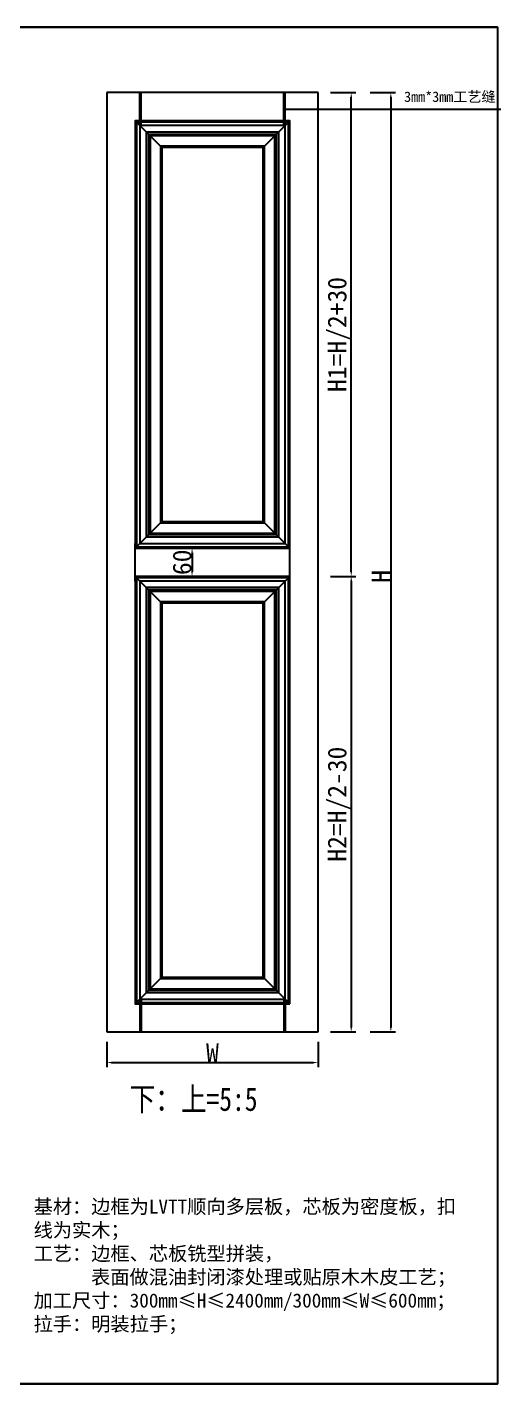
# Model space of a CAD drawing. Header units: millimetres. Extents: x 85186 to 129000, y -77269 to -36327.
# Drawn here: x 103037 to 104046, y -49112 to -46224 of the extents above; entities that cross this region are included whole.
import ezdxf

# ---------------------------------------------------------------- set-up
doc = ezdxf.new("R2010")
doc.units = ezdxf.units.MM
doc.styles.get("Standard").update_dxf_attribs({"font": 'SimSun.ttf'})
doc.styles.add('ZB_宋体', font='SimSun.ttf')
doc.styles.add('宋体', font='SimSun.ttf', dxfattribs={"width": 0.8})
doc.dimstyles.new('客来福标注小', dxfattribs={"dimscale": 20, "dimtxt": 2, "dimasz": 0.5, "dimexe": 0.5, "dimexo": 0, "dimgap": 0.05, "dimtad": 1, "dimdec": 0, "dimzin": 0, "dimdsep": 46, "dimtxsty": 'Standard', "dimcen": 0, "dimclrd": 256, "dimclre": 256, "dimclrt": 256, "dimadec": 0, "dimazin": 0, "dimtfac": 1, "dimtdec": 0, "dimtofl": 0, "dimtmove": 1, "dimatfit": 3, "dimfxl": 2.2, "dimfxlon": 1, "dimtolj": 1, "dimtzin": 0, "dimarcsym": 0})

# ---------------------------------------------------------------- blocks, each defined once
blk = doc.blocks.new('*D1243')
at = {"lineweight": -2, "transparency": 16777216}
for p, q in [((103767.6, -46363.2), (103821.6, -46363.2)), ((103811.6, -46373.2), (103811.6, -48353.2)), ((103767.6, -48363.2), (103821.6, -48363.2))]:
    blk.add_line(p, q, dxfattribs=at)
at = {"transparency": 16777216}
for points in [[(103809.9, -46373.2), (103813.3, -46373.2), (103811.6, -46363.2)], [(103809.9, -48353.2), (103813.3, -48353.2), (103811.6, -48363.2)]]:
    blk.add_solid(points, dxfattribs=at)
at = {"layer": 'Defpoints', "color": 0, "transparency": 16777216}
for p in [(103701.1, -46363.2), (103701.1, -48363.2), (103811.6, -48363.2)]:
    blk.add_point(p, dxfattribs=at)
at = {"transparency": 16777216, "insert": (103790.6, -47393.2), "char_height": 40, "attachment_point": 5, "rotation": 90, "style": 'ZB_宋体'}
blk.add_mtext('\\A1;H', dxfattribs=at)
blk = doc.blocks.new('*D1244')
at = {"lineweight": -2, "transparency": 16777216}
for p, q in [((103683.2, -47393.2), (103737.2, -47393.2)), ((103727.2, -47403.2), (103727.2, -48353.2)), ((103683.2, -48363.2), (103737.2, -48363.2))]:
    blk.add_line(p, q, dxfattribs=at)
at = {"transparency": 16777216}
for points in [[(103725.6, -47403.2), (103728.9, -47403.2), (103727.2, -47393.2)], [(103725.6, -48353.2), (103728.9, -48353.2), (103727.2, -48363.2)]]:
    blk.add_solid(points, dxfattribs=at)
at = {"layer": 'Defpoints', "color": 0, "transparency": 16777216}
for p in [(103596.7, -47393.2), (103656.7, -48363.2), (103727.2, -48363.2)]:
    blk.add_point(p, dxfattribs=at)
at = {"transparency": 16777216, "insert": (103701.9, -47878.2), "char_height": 40, "attachment_point": 5, "rotation": 90, "style": 'ZB_宋体'}
blk.add_mtext('\\A1;H2=H/2-30', dxfattribs=at)
blk = doc.blocks.new('*D1729')
at = {"lineweight": -2, "transparency": 16777216}
for p, q in [((103683.2, -46363.2), (103737.2, -46363.2)), ((103727.2, -47383.2), (103727.2, -46373.2)), ((103683.2, -47393.2), (103737.2, -47393.2))]:
    blk.add_line(p, q, dxfattribs=at)
at = {"transparency": 16777216}
for points in [[(103725.6, -46373.2), (103728.9, -46373.2), (103727.2, -46363.2)], [(103725.6, -47383.2), (103728.9, -47383.2), (103727.2, -47393.2)]]:
    blk.add_solid(points, dxfattribs=at)
at = {"layer": 'Defpoints', "color": 0, "transparency": 16777216}
for p in [(103596.7, -46363.2), (103727.2, -46363.2), (103596.7, -47393.2)]:
    blk.add_point(p, dxfattribs=at)
at = {"transparency": 16777216, "insert": (103701.9, -46878.2), "char_height": 40, "attachment_point": 5, "rotation": 90, "style": 'ZB_宋体'}
blk.add_mtext('\\A1;H1=H/2+30', dxfattribs=at)
blk = doc.blocks.new('*D1730')
at = {"lineweight": -2, "transparency": 16777216}
for p, q in [((103206.7, -48384.4), (103206.7, -48438.4)), ((103656.7, -48384.4), (103656.7, -48438.4)), ((103216.7, -48428.4), (103646.7, -48428.4))]:
    blk.add_line(p, q, dxfattribs=at)
at = {"transparency": 16777216}
for points in [[(103216.7, -48426.7), (103216.7, -48430), (103206.7, -48428.4)], [(103646.7, -48426.7), (103646.7, -48430), (103656.7, -48428.4)]]:
    blk.add_solid(points, dxfattribs=at)
at = {"layer": 'Defpoints', "color": 0, "transparency": 16777216}
for p in [(103206.7, -48266), (103656.7, -48266), (103656.7, -48428.4)]:
    blk.add_point(p, dxfattribs=at)
at = {"transparency": 16777216, "insert": (103431.7, -48407.4), "char_height": 40, "attachment_point": 5}
blk.add_mtext('\\A1;W', dxfattribs=at)
blk = doc.blocks.new('*D1733')
at = {"lineweight": -2, "transparency": 16777216}
for p, q in [((103431.7, -47333.2), (103378.2, -47333.2)), ((103388.2, -47343.2), (103388.2, -47383.2)), ((103431.7, -47393.2), (103378.2, -47393.2))]:
    blk.add_line(p, q, dxfattribs=at)
at = {"transparency": 16777216}
for points in [[(103386.6, -47343.2), (103389.9, -47343.2), (103388.2, -47333.2)], [(103386.6, -47383.2), (103389.9, -47383.2), (103388.2, -47393.2)]]:
    blk.add_solid(points, dxfattribs=at)
at = {"layer": 'Defpoints', "color": 0, "transparency": 16777216}
for p in [(103431.7, -47333.2), (103388.2, -47393.2), (103431.7, -47393.2)]:
    blk.add_point(p, dxfattribs=at)
at = {"transparency": 16777216, "insert": (103367.2, -47363.2), "char_height": 40, "attachment_point": 5, "rotation": 90, "style": 'ZB_宋体'}
blk.add_mtext('\\A1;60', dxfattribs=at)

msp = doc.modelspace()

# ---------------------------------------------------------------- linework, layer by layer
at = {"color": 0}
for p, q in [((104039.162, -46223.772), (101022.063, -46223.772)), ((101022.063, -46223.772), (104039.162, -46223.772)), ((104039.162, -46223.772), (101022.063, -46223.772))]:
    msp.add_line(p, q, dxfattribs=at)
for p, q in [((102331.947, -46223.772), (103477.079, -46223.772)), ((103477.079, -46223.772), (102663.409, -46223.772)), ((104039.162, -46223.772), (103477.079, -46223.772)), ((104039.162, -46223.772), (103477.079, -46223.772)), ((103656.723, -46363.197), (103206.723, -46363.197)), ((103206.723, -46363.197), (103206.723, -47333.197)), ((103276.723, -46433.197), (103276.723, -46363.197)), ((103279.723, -46433.197), (103279.723, -46363.197)), ((103583.723, -46433.197), (103583.723, -46363.197)), ((103586.723, -46433.197), (103586.723, -46363.197)), ((103656.723, -47333.197), (103656.723, -46363.197)), ((103323.723, -46480.197), (103266.723, -46423.197)), ((103539.723, -46480.197), (103596.723, -46423.197)), ((103323.723, -47276.197), (103266.723, -47333.197)), ((103539.723, -47276.197), (103596.723, -47333.197)), ((103206.723, -47333.197), (103206.723, -48363.197)), ((103266.723, -47403.197), (103266.723, -47323.197)), ((103276.723, -47323.197), (103276.723, -47323.197)), ((103279.723, -47323.197), (103279.723, -47323.197)), ((103583.723, -47323.197), (103583.723, -47323.197)), ((103586.723, -47323.197), (103586.723, -47323.197)), ((103596.723, -47403.197), (103596.723, -47323.197)), ((103656.723, -48363.197), (103656.723, -47333.197)), ((103323.723, -47450.197), (103266.723, -47393.197)), ((103539.723, -47450.197), (103596.723, -47393.197)), ((103323.723, -48246.197), (103266.723, -48303.197)), ((103539.723, -48246.197), (103596.723, -48303.197)), ((103276.723, -48293.197), (103276.723, -48363.197)), ((103279.723, -48293.197), (103279.723, -48363.197)), ((103583.723, -48293.197), (103583.723, -48363.197)), ((103586.723, -48293.197), (103586.723, -48363.197)), ((103206.723, -48363.197), (103656.723, -48363.197)), ((101022.063, -49112.466), (104039.162, -49112.466))]:
    msp.add_line(p, q)
msp.add_lwpolyline([(101022.063, -46223.772), (104039.162, -46223.772), (104039.162, -49112.466), (101022.063, -49112.466)], close=True, dxfattribs=at)
for points in [[(103596.723, -47333.197), (103596.723, -46423.197), (103266.723, -46423.197), (103266.723, -47333.197)], [(103586.723, -47323.197), (103586.723, -46433.197), (103276.723, -46433.197), (103276.723, -47323.197)], [(103564.723, -47301.197), (103564.723, -46455.197), (103298.723, -46455.197), (103298.723, -47301.197)], [(103539.723, -47276.197), (103539.723, -46480.197), (103323.723, -46480.197), (103323.723, -47276.197)], [(103596.723, -48303.197), (103596.723, -47393.197), (103266.723, -47393.197), (103266.723, -48303.197)], [(103586.723, -48293.197), (103586.723, -47403.197), (103276.723, -47403.197), (103276.723, -48293.197)], [(103564.723, -48271.197), (103564.723, -47425.197), (103298.723, -47425.197), (103298.723, -48271.197)], [(103539.723, -48246.197), (103539.723, -47450.197), (103323.723, -47450.197), (103323.723, -48246.197)]]:
    msp.add_lwpolyline(points, close=True)
at = {"color": 252}
for points in [[(103593.723, -47330.197), (103593.723, -46426.197), (103269.723, -46426.197), (103269.723, -47330.197)], [(103572.723, -47309.197), (103572.723, -46447.197), (103290.723, -46447.197), (103290.723, -47309.197)], [(103567.723, -47304.197), (103567.723, -46452.197), (103295.723, -46452.197), (103295.723, -47304.197)], [(103542.723, -47279.197), (103542.723, -46477.197), (103320.723, -46477.197), (103320.723, -47279.197)], [(103593.723, -48300.197), (103593.723, -47396.197), (103269.723, -47396.197), (103269.723, -48300.197)], [(103572.723, -48279.197), (103572.723, -47417.197), (103290.723, -47417.197), (103290.723, -48279.197)], [(103567.723, -48274.197), (103567.723, -47422.197), (103295.723, -47422.197), (103295.723, -48274.197)], [(103542.723, -48249.197), (103542.723, -47447.197), (103320.723, -47447.197), (103320.723, -48249.197)]]:
    msp.add_lwpolyline(points, close=True, dxfattribs=at)

# ---------------------------------------------------------------- texts
at = {"lineweight": 25, "attachment_point": 1, "style": 'ZB_宋体'}
for s, insert, char_height, width in [('3mm*3mm工艺缝', (103839.906, -46360.921), 22, 652.72448), ('基材：边框为LVTT顺向多层板，芯板为密度板，扣线为实木；\\P工艺：边框、芯板铣型拼装，\\P      表面做混油封闭漆处理或贴原木木皮工艺；\\P加工尺寸：300mm≤H≤2400mm/300mm≤W≤600mm；\\P拉手：明装拉手；', (103050.717, -48719.94), 30, 935.35854)]:
    msp.add_mtext(s, dxfattribs=dict(at, insert=insert, char_height=char_height, width=width))
at = {"color": 0, "insert": (103255.245, -48481.201), "char_height": 50, "width": 365.74022, "attachment_point": 1, "style": '宋体'}
msp.add_mtext('下：上=5:5', dxfattribs=at)

# ---------------------------------------------------------------- dimensions: what is measured, and where the dimension line sits
at = {"color": 0}
for base, p2, text, picture, middle in [((103727.238, -46363.197), (103596.723, -46363.197), 'H1=H/2+30', '*D1729', (103701.88, -46878.197)), ((103727.238, -48363.197), (103656.723, -48363.197), 'H2=H/2-30', '*D1244', (103701.88, -47878.197))]:
    dim = msp.add_linear_dim(base=base, p1=(103596.723, -47393.197), p2=p2, angle=90, text=text, dimstyle='客来福标注小', override={"dimtxsty": 'ZB_宋体'}, dxfattribs=at)
    dim.commit()
    dim.dimension.update_dxf_attribs({"geometry": picture, "text_midpoint": middle})
dim = msp.add_linear_dim(base=(103811.591, -48363.197), p1=(103701.111, -46363.197), p2=(103701.111, -48363.197), angle=90, text='H', dimstyle='客来福标注小', override={"dimtxsty": 'ZB_宋体'}, dxfattribs=at)
dim.commit()
dim.dimension.update_dxf_attribs({"geometry": '*D1243', "text_midpoint": (103811.591, -47393.197), "dimtype": 128})
dim = msp.add_linear_dim(base=(103388.241, -47393.197), p1=(103431.723, -47333.197), p2=(103431.723, -47393.197), angle=90, dimstyle='客来福标注小', override={"dimtxsty": 'ZB_宋体'}, dxfattribs=at)
dim.commit()
dim.dimension.update_dxf_attribs({"geometry": '*D1733', "text_midpoint": (103367.241, -47363.197)})
dim = msp.add_linear_dim(base=(103656.723, -48428.371), p1=(103206.723, -48265.989), p2=(103656.723, -48265.989), text='W', dimstyle='客来福标注小', dxfattribs=at)
dim.commit()
dim.dimension.update_dxf_attribs({"geometry": '*D1730', "text_midpoint": (103431.723, -48407.371)})

# ---------------------------------------------------------------- leaders
msp.add_leader([(103586.723, -46398.197), (104046.023, -46398.197)], dimstyle='客来福标注小', override={"dimgap": 0.05, "dimtad": 0, "dimfxl": 5, "dimarcsym": 1}, dxfattribs=at)

doc.saveas('drawing.dxf')
